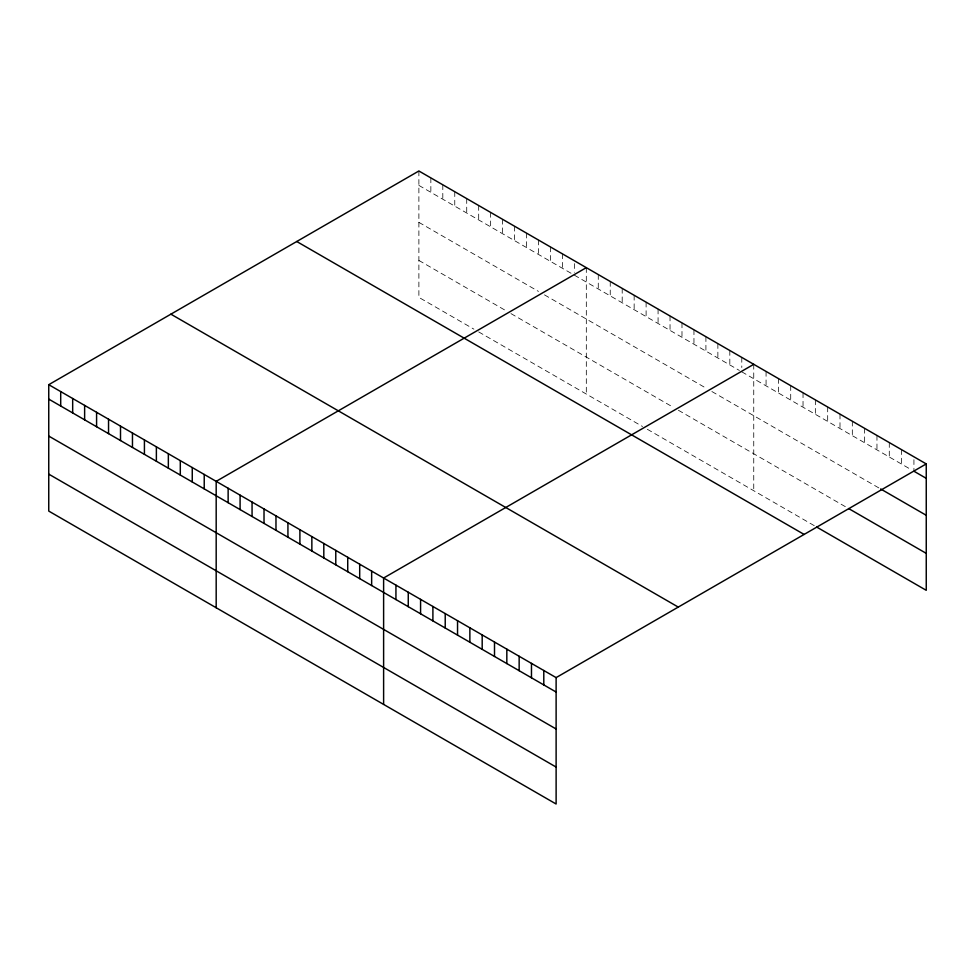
<?xml version="1.0" encoding="UTF-8"?>
<svg xmlns="http://www.w3.org/2000/svg" width="975" height="975" viewBox="0 0 975 975"><rect width="100%" height="100%" fill="white"/><g stroke="black" fill="none" stroke-linecap="round" stroke-linejoin="round"><path stroke-width="0.73" stroke-dasharray="4.88 3.66" d="M418.884 170.991L418.884 297.387L473.899 329.148M418.884 185.408L571.972 273.792M574.36 275.169L739.391 370.451M741.792 371.841L911.467 469.804M418.884 222.361L538.48 291.415M544.464 294.864L705.912 388.074M711.884 391.523L879.426 488.256M418.884 260.435L506.196 310.842M510.973 313.609L673.615 407.501M678.405 410.268L846.154 507.122M478.688 331.914L642.525 426.502M647.315 429.268L815.356 526.293M913.928 459.688L913.928 469.779M901.607 449.682L901.607 464.112M889.285 442.565L889.285 456.995M876.964 435.459L876.964 449.877M864.642 428.342L864.642 442.772M852.321 421.224L852.321 435.654M839.999 414.119L839.999 428.537M827.678 407.002L827.678 421.419M815.356 399.884L815.356 414.314M803.034 392.779L803.034 407.197M790.713 385.661L790.713 400.079M778.391 378.544L778.391 392.974M766.07 371.426L766.07 385.856M753.748 364.321L753.748 490.717M741.792 357.411L741.792 367.514M729.824 350.513L729.824 364.93M717.868 343.602L717.868 358.032M705.912 336.704L705.912 351.122M693.956 329.794L693.956 344.224M681.988 322.896L681.988 337.313M670.032 315.985L670.032 330.415M658.076 309.075L658.076 323.505M646.108 302.177L646.108 316.607M634.152 295.267L634.152 309.697M622.196 288.368L622.196 302.786M610.24 281.458L610.24 295.888M598.272 274.56L598.272 288.978M586.316 267.65L586.316 394.058M574.36 263.628L574.36 272.293M562.404 253.841L562.404 268.271M550.436 246.943L550.436 261.361M538.48 240.033L538.48 254.463M526.524 233.135L526.524 247.553M514.556 226.224L514.556 240.654M502.6 219.326L502.6 233.744M490.644 212.416L490.644 226.846M478.688 205.506L478.688 219.936M466.72 198.608L466.72 213.038M454.764 191.697L454.764 206.127M442.808 184.799L442.808 199.217M430.852 177.889L430.852 192.319"/><path stroke-width="1.46" d="M48.75 384.686L556.116 677.613L556.116 804.009L48.75 511.083L48.75 384.686L418.884 170.991L926.25 463.917L926.25 590.314L816.587 527M586.316 267.65L216.182 481.345L216.182 607.754M753.748 364.321L383.614 578.017L383.614 704.413M556.116 677.613L926.25 463.917M913.928 471.217L926.25 478.335M880.657 488.962L926.25 515.288M848.628 508.548L926.25 553.361M296.741 241.507L804.107 534.434M170.893 314.169L678.259 607.084M48.75 399.116L556.116 692.031M48.75 436.069L556.116 728.983M48.75 474.13L556.116 767.057M543.794 670.495L543.794 684.925M531.472 663.378L531.472 677.808M519.151 656.273L519.151 670.69M506.829 649.155L506.829 663.573M494.508 642.037L494.508 656.467M482.186 634.92L482.186 649.35M469.865 627.815L469.865 642.233M457.543 620.697L457.543 635.127M445.222 613.58L445.222 628.01M432.9 606.474L432.9 620.892M420.578 599.357L420.578 613.787M408.257 592.239L408.257 606.669M395.935 585.134L395.935 599.552M371.646 571.106L371.646 585.536M359.69 564.208L359.69 578.626M347.734 557.298L347.734 571.728M335.778 550.4L335.778 564.817M323.81 543.489L323.81 557.919M311.854 536.591L311.854 551.009M299.898 529.681L299.898 544.111M287.93 522.783L287.93 537.201M275.974 515.872L275.974 530.303M264.018 508.974L264.018 523.392M252.062 502.064L252.062 516.494M240.094 495.154L240.094 509.584M228.138 488.256L228.138 502.686M204.226 474.447L204.226 488.865M192.258 467.537L192.258 481.967M180.302 460.639L180.302 475.057M168.346 453.728L168.346 468.158M156.378 446.83L156.378 461.248M144.422 439.92L144.422 454.35M132.466 433.022L132.466 447.44M120.51 426.112L120.51 440.542M108.542 419.213L108.542 433.631M96.586 412.303L96.586 426.733M84.63 405.405L84.63 419.823M72.674 398.495L72.674 412.925M60.706 391.584L60.706 406.014"/></g></svg>
